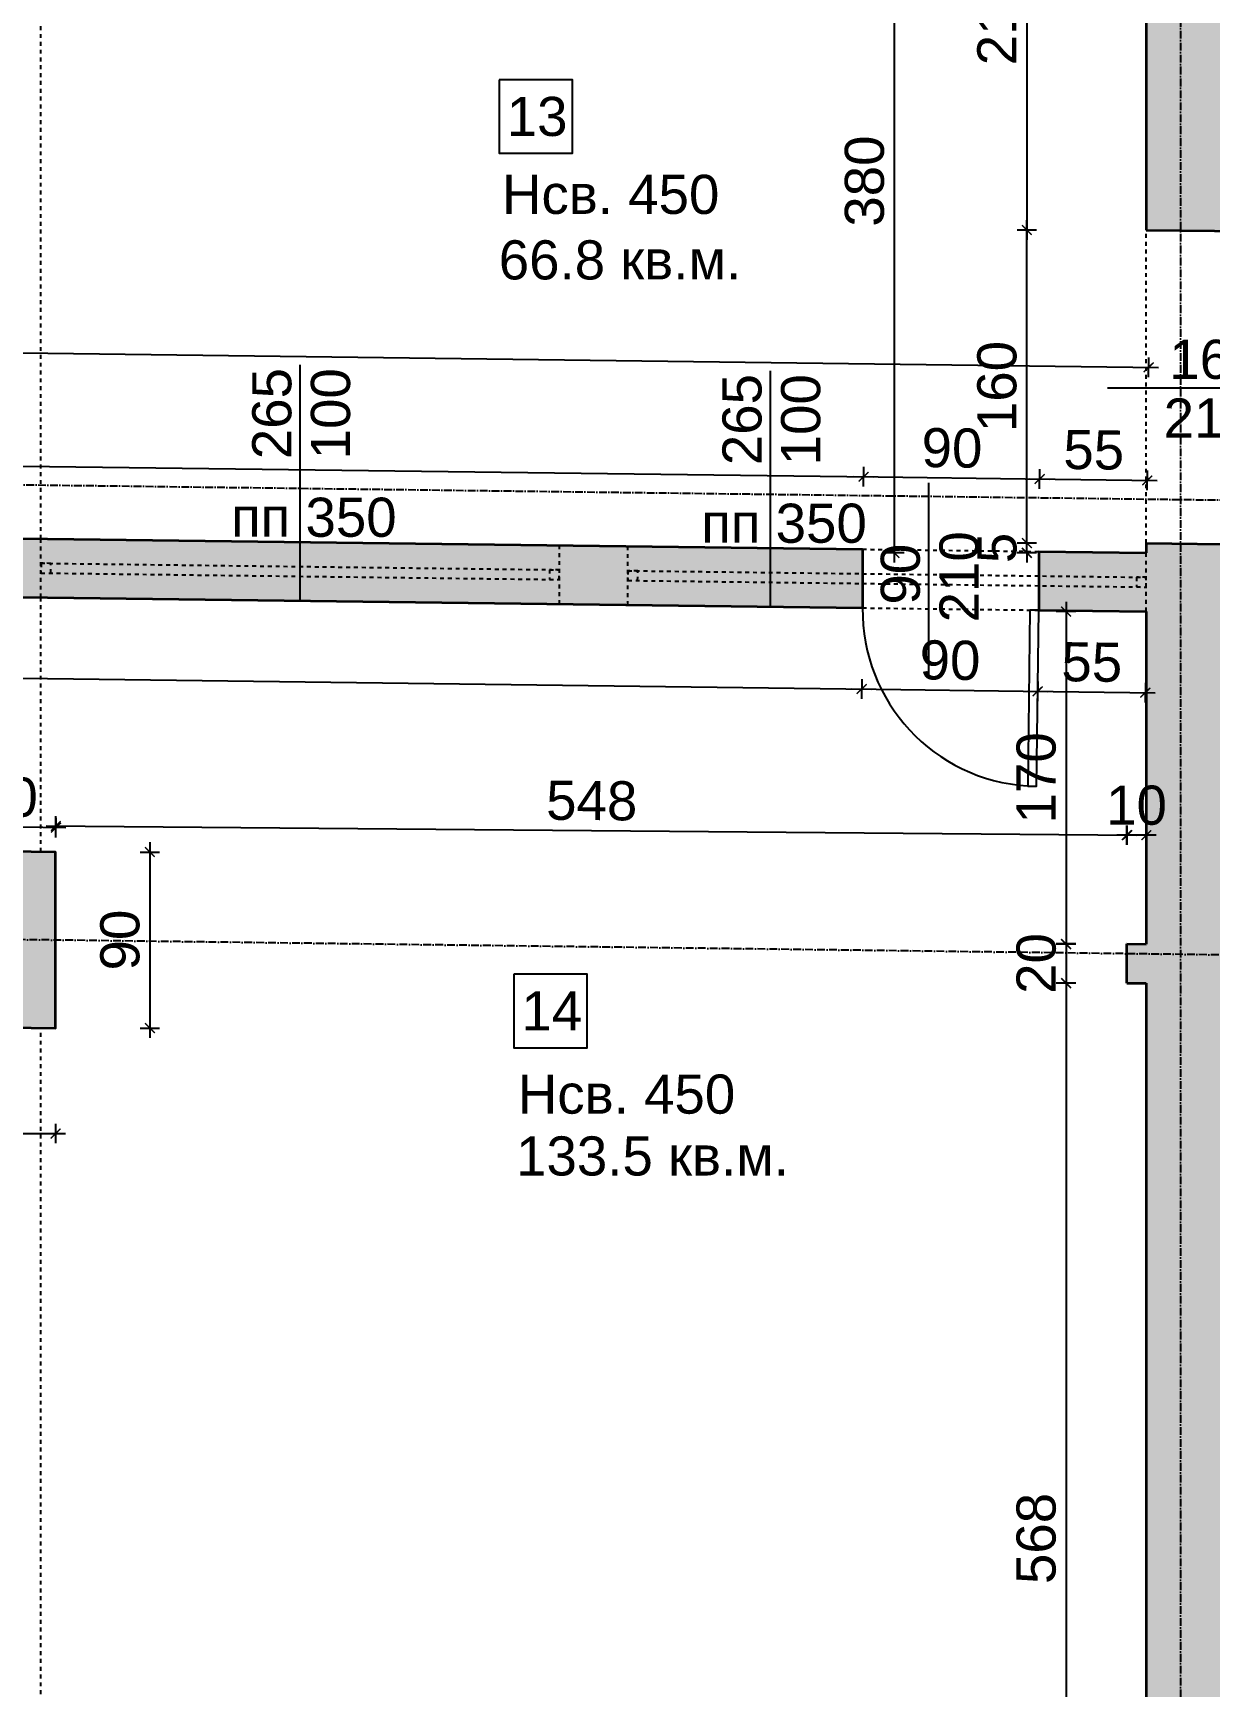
# Model space of a CAD drawing. Header units: inches. Extents: x -72385 to 39588, y -6525 to 66685.
# Drawn here: x -47771 to -47170, y 22470 to 23315 of the extents above; entities that cross this region are included whole.
import ezdxf

# ---------------------------------------------------------------- set-up
doc = ezdxf.new("R2010")
doc.units = ezdxf.units.IN
doc.header["$MEASUREMENT"] = 0
doc.linetypes.add('DashDot', pattern=[0.6, 0.4, -0.1, 0, -0.1])
doc.linetypes.add('Hidden', pattern=[0.4, 0.2, -0.2])
for name, color, linetype, lineweight in [('Врати', 251, 'Continuous', 25), ('Линия на разрез', 252, 'DashDot', 25), ('Надписи Hсв', 252, 'Continuous', 25), ('Надписи врати', 252, 'Continuous', 25), ('Надписи коти вътрешни', 252, 'Continuous', 25), ('Надписи номера на пом.', 252, 'Continuous', 25), ('Надписи площ', 252, 'Continuous', 25), ('Надписи прозорци', 252, 'Continuous', 25), ('Оси', 252, 'DashDot', 25), ('Пунктир', 253, 'Hidden', 25), ('Разрезни линии', 7, 'Continuous', 35), ('Щрих стени', 254, 'Continuous', 25)]:
    doc.layers.add(name, color=color, linetype=linetype, lineweight=lineweight)
doc.styles.add('Arial Regular', font='arial.ttf')
doc.styles.get("Standard").update_dxf_attribs({"font": 'arial.ttf'})
doc.dimstyles.new('Annotative', dxfattribs={"dimscale": 0, "dimtxt": 20, "dimasz": 5, "dimexe": 5, "dimexo": 5, "dimgap": 5, "dimtad": 1, "dimdec": 0, "dimzin": 0, "dimdsep": 46, "dimtxsty": 'Standard', "dimblk": 'ARCHTICK', "dimcen": 5, "dimdle": 5, "dimadec": 0, "dimazin": 0, "dimtfac": 1, "dimtdec": 0, "dimtofl": 0, "dimtmove": 0, "dimatfit": 3, "dimldrblk": 'ARCHTICK', "dimfxl": 5, "dimfxlon": 1, "dimtolj": 1, "dimtzin": 0, "dimarcsym": 1})

# ---------------------------------------------------------------- blocks, each defined once
blk = doc.blocks.new('_ArchTick')
at = {"color": 0, "linetype": 'ByBlock', "const_width": 0.15}
blk.add_lwpolyline([(-0.5, -0.5), (0.5, 0.5)], dxfattribs=at)
blk = doc.blocks.new('*D4110')
at = {"layer": 'Defpoints', "color": 0, "ltscale": 50, "transparency": 16777216}
for p in [(-48824.84, 23040.44), (-47347.34, 23021.63), (-47347.86, 22980.18)]:
    blk.add_point(p, dxfattribs=at)
at = {"layer": 'Надписи коти вътрешни', "color": 0, "lineweight": -2, "ltscale": 50, "transparency": 16777216}
for p, q in [((-48825.3, 23003.99), (-48825.43, 22993.99)), ((-48830.36, 22999.06), (-47342.87, 22980.12)), ((-47347.8, 22985.18), (-47347.93, 22975.18))]:
    blk.add_line(p, q, dxfattribs=at)
at = {"layer": 'Надписи коти вътрешни', "color": 0, "lineweight": -2, "ltscale": 50, "transparency": 16777216, "xscale": 5, "yscale": 5, "zscale": 5}
for p, rotation in [((-48825.36, 22998.99), 179.2706286525467), ((-47347.86, 22980.18), 359.2706286525467)]:
    blk.add_blockref('_ArchTick', p, dxfattribs=dict(at, rotation=rotation))
at = {"layer": 'Надписи коти вътрешни', "color": 0, "ltscale": 50, "transparency": 16777216, "insert": (-48086.42, 23004.8), "char_height": 20, "attachment_point": 5, "rotation": 359.27063}
blk.add_mtext('\\A1;1478', dxfattribs=at)
blk = doc.blocks.new('*D2656')
at = {"layer": 'Defpoints', "color": 0, "ltscale": 50, "transparency": 16777216}
for p in [(-47347.34, 23021.63), (-47257.34, 23020.49), (-47257.87, 22979.04)]:
    blk.add_point(p, dxfattribs=at)
at = {"layer": 'Надписи коти вътрешни', "color": 0, "lineweight": -2, "ltscale": 50, "transparency": 16777216}
for p, q in [((-47347.8, 22985.18), (-47347.93, 22975.18)), ((-47352.86, 22980.25), (-47252.87, 22978.98)), ((-47257.8, 22984.04), (-47257.93, 22974.04))]:
    blk.add_line(p, q, dxfattribs=at)
at = {"layer": 'Надписи коти вътрешни', "color": 0, "lineweight": -2, "ltscale": 50, "transparency": 16777216, "xscale": 5, "yscale": 5, "zscale": 5}
for p, rotation in [((-47347.86, 22980.18), 179.2706286525474), ((-47257.87, 22979.04), 359.2706286525474)]:
    blk.add_blockref('_ArchTick', p, dxfattribs=dict(at, rotation=rotation))
at = {"layer": 'Надписи коти вътрешни', "color": 0, "ltscale": 50, "transparency": 16777216, "insert": (-47302.67, 22994.82), "char_height": 20, "attachment_point": 5, "rotation": 359.27063}
blk.add_mtext('\\A1;90', dxfattribs=at)
blk = doc.blocks.new('*D4090')
at = {"layer": 'Defpoints', "color": 0, "ltscale": 50, "transparency": 16777216}
for p in [(-47257.34, 23020.49), (-47202.34, 23019.79), (-47202.86, 22978.34)]:
    blk.add_point(p, dxfattribs=at)
at = {"layer": 'Надписи коти вътрешни', "color": 0, "lineweight": -2, "ltscale": 50, "transparency": 16777216}
for p, q in [((-47262.86, 22979.1), (-47197.87, 22978.27)), ((-47257.8, 22984.04), (-47257.93, 22974.04)), ((-47202.8, 22983.34), (-47202.93, 22973.34))]:
    blk.add_line(p, q, dxfattribs=at)
at = {"layer": 'Надписи коти вътрешни', "color": 0, "lineweight": -2, "ltscale": 50, "transparency": 16777216, "xscale": 5, "yscale": 5, "zscale": 5}
for p, rotation in [((-47257.86, 22979.04), 179.2706286525466), ((-47202.86, 22978.34), 359.2706286525466)]:
    blk.add_blockref('_ArchTick', p, dxfattribs=dict(at, rotation=rotation))
at = {"layer": 'Надписи коти вътрешни', "color": 0, "ltscale": 50, "transparency": 16777216, "insert": (-47230.17, 22993.86), "char_height": 20, "attachment_point": 5, "rotation": 359.27063}
blk.add_mtext('\\A1;55', dxfattribs=at)
blk = doc.blocks.new('*D2657')
at = {"layer": 'Defpoints', "color": 0, "ltscale": 50, "transparency": 16777216}
for p in [(-47202.34, 23019.79), (-47243.35, 22849.77), (-47202.34, 22849.77)]:
    blk.add_point(p, dxfattribs=at)
at = {"layer": 'Надписи коти вътрешни', "color": 0, "lineweight": -2, "ltscale": 50, "transparency": 16777216}
for p, q in [((-47238.35, 23019.79), (-47248.35, 23019.79)), ((-47243.35, 23024.79), (-47243.35, 22844.77)), ((-47238.35, 22849.77), (-47248.35, 22849.77))]:
    blk.add_line(p, q, dxfattribs=at)
at = {"layer": 'Надписи коти вътрешни', "color": 0, "lineweight": -2, "ltscale": 50, "transparency": 16777216, "xscale": 5, "yscale": 5, "zscale": 5}
for p, rotation in [((-47243.35, 23019.79), 90), ((-47243.35, 22849.77), 270)]:
    blk.add_blockref('_ArchTick', p, dxfattribs=dict(at, rotation=rotation))
at = {"layer": 'Надписи коти вътрешни', "color": 0, "ltscale": 50, "transparency": 16777216, "insert": (-47258.56, 22934.78), "char_height": 20, "attachment_point": 5, "rotation": 90}
blk.add_mtext('\\A1;170', dxfattribs=at)
blk = doc.blocks.new('*D2658')
at = {"layer": 'Defpoints', "color": 0, "ltscale": 50, "transparency": 16777216}
for p in [(-47212.44, 22849.9), (-47243.35, 22829.9), (-47212.34, 22829.9)]:
    blk.add_point(p, dxfattribs=at)
at = {"layer": 'Надписи коти вътрешни', "color": 0, "lineweight": -2, "ltscale": 50, "transparency": 16777216}
for p, q in [((-47238.35, 22849.9), (-47248.35, 22849.9)), ((-47243.35, 22854.9), (-47243.35, 22824.9)), ((-47238.35, 22829.9), (-47248.35, 22829.9))]:
    blk.add_line(p, q, dxfattribs=at)
at = {"layer": 'Надписи коти вътрешни', "color": 0, "lineweight": -2, "ltscale": 50, "transparency": 16777216, "xscale": 5, "yscale": 5, "zscale": 5}
for p, rotation in [((-47243.35, 22849.9), 90), ((-47243.35, 22829.9), 270)]:
    blk.add_blockref('_ArchTick', p, dxfattribs=dict(at, rotation=rotation))
at = {"layer": 'Надписи коти вътрешни', "color": 0, "ltscale": 50, "transparency": 16777216, "insert": (-47258.56, 22839.9), "char_height": 20, "attachment_point": 5, "rotation": 90}
blk.add_mtext('\\A1;20', dxfattribs=at)
blk = doc.blocks.new('*D2659')
at = {"layer": 'Defpoints', "color": 0, "ltscale": 50, "transparency": 16777216}
for p in [(-47202.34, 22829.77), (-47243.35, 22262.23), (-47202.34, 22262.23)]:
    blk.add_point(p, dxfattribs=at)
at = {"layer": 'Надписи коти вътрешни', "color": 0, "lineweight": -2, "ltscale": 50, "transparency": 16777216}
for p, q in [((-47243.35, 22834.77), (-47243.35, 22257.23)), ((-47238.35, 22829.77), (-47248.35, 22829.77)), ((-47238.35, 22262.23), (-47248.35, 22262.23))]:
    blk.add_line(p, q, dxfattribs=at)
at = {"layer": 'Надписи коти вътрешни', "color": 0, "lineweight": -2, "ltscale": 50, "transparency": 16777216, "xscale": 5, "yscale": 5, "zscale": 5}
for p, rotation in [((-47243.35, 22829.77), 90), ((-47243.35, 22262.23), 270)]:
    blk.add_blockref('_ArchTick', p, dxfattribs=dict(at, rotation=rotation))
at = {"layer": 'Надписи коти вътрешни', "color": 0, "ltscale": 50, "transparency": 16777216, "insert": (-47258.56, 22546), "char_height": 20, "attachment_point": 5, "rotation": 90}
blk.add_mtext('\\A1;568', dxfattribs=at)
blk = doc.blocks.new('*D2662')
at = {"layer": 'Defpoints', "color": 0, "ltscale": 50, "transparency": 16777216}
for p in [(-47809.68, 22909.99), (-47809.84, 22897.51), (-47759.84, 22896.87)]:
    blk.add_point(p, dxfattribs=at)
at = {"layer": 'Надписи коти вътрешни', "color": 0, "lineweight": -2, "ltscale": 50, "transparency": 16777216}
for p, q in [((-47754.68, 22909.29), (-47814.68, 22910.05)), ((-47809.74, 22904.99), (-47809.61, 22914.99)), ((-47759.74, 22904.35), (-47759.61, 22914.35))]:
    blk.add_line(p, q, dxfattribs=at)
at = {"layer": 'Надписи коти вътрешни', "color": 0, "lineweight": -2, "ltscale": 50, "transparency": 16777216, "xscale": 5, "yscale": 5, "zscale": 5}
for p, rotation in [((-47809.68, 22909.99), 179.2706286525463), ((-47759.68, 22909.35), 359.2706286525462)]:
    blk.add_blockref('_ArchTick', p, dxfattribs=dict(at, rotation=rotation))
at = {"layer": 'Надписи коти вътрешни', "color": 0, "ltscale": 50, "transparency": 16777216, "insert": (-47784.48, 22924.88), "char_height": 20, "attachment_point": 5, "rotation": 359.27063}
blk.add_mtext('\\A1;50', dxfattribs=at)
blk = doc.blocks.new('*D2664')
at = {"layer": 'Defpoints', "color": 0, "ltscale": 50, "transparency": 16777216}
for p in [(-47759.84, 22896.87), (-47759.84, 22806.87), (-47711.68, 22806.87)]:
    blk.add_point(p, dxfattribs=at)
at = {"layer": 'Надписи коти вътрешни', "color": 0, "lineweight": -2, "ltscale": 50, "transparency": 16777216}
for p, q in [((-47711.68, 22901.87), (-47711.68, 22801.87)), ((-47716.68, 22896.87), (-47706.68, 22896.87)), ((-47716.68, 22806.87), (-47706.68, 22806.87))]:
    blk.add_line(p, q, dxfattribs=at)
at = {"layer": 'Надписи коти вътрешни', "color": 0, "lineweight": -2, "ltscale": 50, "transparency": 16777216, "xscale": 5, "yscale": 5, "zscale": 5}
for p, rotation in [((-47711.68, 22896.87), 90), ((-47711.68, 22806.87), 270)]:
    blk.add_blockref('_ArchTick', p, dxfattribs=dict(at, rotation=rotation))
at = {"layer": 'Надписи коти вътрешни', "color": 0, "ltscale": 50, "transparency": 16777216, "insert": (-47726.89, 22851.87), "char_height": 20, "attachment_point": 5, "rotation": 90}
blk.add_mtext('\\A1;90', dxfattribs=at)
blk = doc.blocks.new('*D4573')
at = {"layer": 'Defpoints', "color": 0, "ltscale": 50, "transparency": 16777216}
for p in [(-47834.84, 22807.82), (-47759.84, 22806.87), (-47759.84, 22752.98)]:
    blk.add_point(p, dxfattribs=at)
at = {"layer": 'Надписи коти вътрешни', "color": 0, "lineweight": -2, "ltscale": 50, "transparency": 16777216}
for p, q in [((-47834.84, 22757.98), (-47834.84, 22747.98)), ((-47759.84, 22757.98), (-47759.84, 22747.98)), ((-47839.84, 22752.98), (-47754.84, 22752.98))]:
    blk.add_line(p, q, dxfattribs=at)
at = {"layer": 'Надписи коти вътрешни', "color": 0, "lineweight": -2, "ltscale": 50, "transparency": 16777216, "xscale": 5, "yscale": 5, "zscale": 5, "rotation": 180}
blk.add_blockref('_ArchTick', (-47834.84, 22752.98), dxfattribs=at)
at = {"layer": 'Надписи коти вътрешни', "color": 0, "lineweight": -2, "ltscale": 50, "transparency": 16777216, "xscale": 5, "yscale": 5, "zscale": 5}
blk.add_blockref('_ArchTick', (-47759.84, 22752.98), dxfattribs=at)
at = {"layer": 'Надписи коти вътрешни', "color": 0, "ltscale": 50, "transparency": 16777216, "insert": (-47797.34, 22768.15), "char_height": 20, "attachment_point": 5}
blk.add_mtext('\\A1;75', dxfattribs=at)
blk = doc.blocks.new('*D2667')
at = {"layer": 'Defpoints', "color": 0, "ltscale": 50, "transparency": 16777216}
for p in [(-47212.12, 22905.48), (-47759.84, 22896.87), (-47212.23, 22892.19)]:
    blk.add_point(p, dxfattribs=at)
at = {"layer": 'Надписи коти вътрешни', "color": 0, "lineweight": -2, "ltscale": 50, "transparency": 16777216}
for p, q in [((-47764.72, 22910.21), (-47207.12, 22905.44)), ((-47759.77, 22905.17), (-47759.68, 22915.17)), ((-47212.16, 22900.48), (-47212.08, 22910.48))]:
    blk.add_line(p, q, dxfattribs=at)
at = {"layer": 'Надписи коти вътрешни', "color": 0, "lineweight": -2, "ltscale": 50, "transparency": 16777216, "xscale": 5, "yscale": 5, "zscale": 5}
for p, rotation in [((-47759.72, 22910.17), 179.5094004687382), ((-47212.12, 22905.48), 359.5094004687382)]:
    blk.add_blockref('_ArchTick', p, dxfattribs=dict(at, rotation=rotation))
at = {"layer": 'Надписи коти вътрешни', "color": 0, "ltscale": 50, "transparency": 16777216, "insert": (-47485.79, 22923.04), "char_height": 20, "attachment_point": 5, "rotation": 359.5094}
blk.add_mtext('\\A1;548', dxfattribs=at)
blk = doc.blocks.new('*D4574')
at = {"layer": 'Defpoints', "color": 0, "ltscale": 50, "transparency": 16777216}
for p in [(-47212.34, 22905.47), (-47212.34, 22849.9), (-47202.34, 22849.77)]:
    blk.add_point(p, dxfattribs=at)
at = {"layer": 'Надписи коти вътрешни', "color": 0, "lineweight": -2, "ltscale": 50, "transparency": 16777216}
for p, q in [((-47212.34, 22900.47), (-47212.34, 22910.47)), ((-47202.34, 22900.47), (-47202.34, 22910.47)), ((-47197.34, 22905.47), (-47217.34, 22905.47))]:
    blk.add_line(p, q, dxfattribs=at)
at = {"layer": 'Надписи коти вътрешни', "color": 0, "lineweight": -2, "ltscale": 50, "transparency": 16777216, "xscale": 5, "yscale": 5, "zscale": 5, "rotation": 180}
blk.add_blockref('_ArchTick', (-47212.34, 22905.47), dxfattribs=at)
at = {"layer": 'Надписи коти вътрешни', "color": 0, "lineweight": -2, "ltscale": 50, "transparency": 16777216, "xscale": 5, "yscale": 5, "zscale": 5}
blk.add_blockref('_ArchTick', (-47202.34, 22905.47), dxfattribs=at)
at = {"layer": 'Надписи коти вътрешни', "color": 0, "ltscale": 50, "transparency": 16777216, "insert": (-47207.34, 22920.68), "char_height": 20, "attachment_point": 5}
blk.add_mtext('\\A1;10', dxfattribs=at)
blk = doc.blocks.new('*D2779')
at = {"layer": 'Defpoints', "color": 0, "ltscale": 50, "transparency": 16777216}
for p in [(-47346.87, 23088.67), (-48824.84, 23070.45), (-47347.34, 23051.64)]:
    blk.add_point(p, dxfattribs=at)
at = {"layer": 'Надписи коти вътрешни', "color": 0, "lineweight": -2, "ltscale": 50, "transparency": 16777216}
for p, q in [((-48824.43, 23102.48), (-48824.3, 23112.48)), ((-48829.37, 23107.54), (-47341.87, 23088.61)), ((-47346.93, 23083.67), (-47346.8, 23093.67))]:
    blk.add_line(p, q, dxfattribs=at)
at = {"layer": 'Надписи коти вътрешни', "color": 0, "lineweight": -2, "ltscale": 50, "transparency": 16777216, "xscale": 5, "yscale": 5, "zscale": 5}
for p, rotation in [((-48824.37, 23107.48), 179.2706286525474), ((-47346.87, 23088.67), 359.2706286525474)]:
    blk.add_blockref('_ArchTick', p, dxfattribs=dict(at, rotation=rotation))
at = {"layer": 'Надписи коти вътрешни', "color": 0, "ltscale": 50, "transparency": 16777216, "insert": (-48085.42, 23113.29), "char_height": 20, "attachment_point": 5, "rotation": 359.27063}
blk.add_mtext('\\A1;1478', dxfattribs=at)
blk = doc.blocks.new('*D2780')
at = {"layer": 'Defpoints', "color": 0, "ltscale": 50, "transparency": 16777216}
for p in [(-47256.87, 23087.52), (-47347.34, 23051.64), (-47257.34, 23050.49)]:
    blk.add_point(p, dxfattribs=at)
at = {"layer": 'Надписи коти вътрешни', "color": 0, "lineweight": -2, "ltscale": 50, "transparency": 16777216}
for p, q in [((-47351.87, 23088.73), (-47251.87, 23087.46)), ((-47346.93, 23083.67), (-47346.8, 23093.67)), ((-47256.93, 23082.52), (-47256.8, 23092.52))]:
    blk.add_line(p, q, dxfattribs=at)
at = {"layer": 'Надписи коти вътрешни', "color": 0, "lineweight": -2, "ltscale": 50, "transparency": 16777216, "xscale": 5, "yscale": 5, "zscale": 5}
for p, rotation in [((-47346.87, 23088.67), 179.2706286525463), ((-47256.87, 23087.52), 359.2706286525462)]:
    blk.add_blockref('_ArchTick', p, dxfattribs=dict(at, rotation=rotation))
at = {"layer": 'Надписи коти вътрешни', "color": 0, "ltscale": 50, "transparency": 16777216, "insert": (-47301.67, 23103.31), "char_height": 20, "attachment_point": 5, "rotation": 359.27063}
blk.add_mtext('\\A1;90', dxfattribs=at)
blk = doc.blocks.new('*D4091')
at = {"layer": 'Defpoints', "color": 0, "ltscale": 50, "transparency": 16777216}
for p in [(-47201.87, 23086.82), (-47257.34, 23050.49), (-47202.34, 23049.79)]:
    blk.add_point(p, dxfattribs=at)
at = {"layer": 'Надписи коти вътрешни', "color": 0, "lineweight": -2, "ltscale": 50, "transparency": 16777216}
for p, q in [((-47261.87, 23087.59), (-47196.87, 23086.76)), ((-47256.93, 23082.52), (-47256.8, 23092.52)), ((-47201.93, 23081.82), (-47201.8, 23091.82))]:
    blk.add_line(p, q, dxfattribs=at)
at = {"layer": 'Надписи коти вътрешни', "color": 0, "lineweight": -2, "ltscale": 50, "transparency": 16777216, "xscale": 5, "yscale": 5, "zscale": 5}
for p, rotation in [((-47256.87, 23087.52), 179.2706286525466), ((-47201.87, 23086.82), 359.2706286525466)]:
    blk.add_blockref('_ArchTick', p, dxfattribs=dict(at, rotation=rotation))
at = {"layer": 'Надписи коти вътрешни', "color": 0, "ltscale": 50, "transparency": 16777216, "insert": (-47229.17, 23102.34), "char_height": 20, "attachment_point": 5, "rotation": 359.27063}
blk.add_mtext('\\A1;55', dxfattribs=at)
blk = doc.blocks.new('*D4125')
at = {"layer": 'Defpoints', "color": 0, "ltscale": 50, "transparency": 16777216}
for p in [(-47263.4, 23054.79), (-47202.34, 23054.79), (-47202.34, 23049.79)]:
    blk.add_point(p, dxfattribs=at)
at = {"layer": 'Надписи коти вътрешни', "color": 0, "lineweight": -2, "ltscale": 50, "transparency": 16777216}
for p, q in [((-47258.4, 23054.79), (-47268.4, 23054.79)), ((-47263.4, 23054.79), (-47263.4, 23059.79)), ((-47258.4, 23049.79), (-47268.4, 23049.79)), ((-47263.4, 23049.79), (-47263.4, 23044.79))]:
    blk.add_line(p, q, dxfattribs=at)
at = {"layer": 'Надписи коти вътрешни', "color": 0, "lineweight": -2, "ltscale": 50, "transparency": 16777216, "xscale": 5, "yscale": 5, "zscale": 5}
for p, rotation in [((-47263.4, 23054.79), 270), ((-47263.4, 23049.79), 90)]:
    blk.add_blockref('_ArchTick', p, dxfattribs=dict(at, rotation=rotation))
at = {"layer": 'Надписи коти вътрешни', "color": 0, "ltscale": 50, "transparency": 16777216, "insert": (-47278.57, 23052.29), "char_height": 20, "attachment_point": 5, "rotation": 90}
blk.add_mtext('\\A1;5', dxfattribs=at)
blk = doc.blocks.new('*D2781')
at = {"layer": 'Defpoints', "color": 0, "ltscale": 50, "transparency": 16777216}
for p in [(-47263.4, 23214.8), (-47202.34, 23214.8), (-47202.34, 23054.79)]:
    blk.add_point(p, dxfattribs=at)
at = {"layer": 'Надписи коти вътрешни', "color": 0, "lineweight": -2, "ltscale": 50, "transparency": 16777216}
for p, q in [((-47258.4, 23214.8), (-47268.4, 23214.8)), ((-47263.4, 23049.79), (-47263.4, 23219.8)), ((-47258.4, 23054.79), (-47268.4, 23054.79))]:
    blk.add_line(p, q, dxfattribs=at)
at = {"layer": 'Надписи коти вътрешни', "color": 0, "lineweight": -2, "ltscale": 50, "transparency": 16777216, "xscale": 5, "yscale": 5, "zscale": 5}
for p, rotation in [((-47263.4, 23214.8), 90), ((-47263.4, 23054.79), 270)]:
    blk.add_blockref('_ArchTick', p, dxfattribs=dict(at, rotation=rotation))
at = {"layer": 'Надписи коти вътрешни', "color": 0, "ltscale": 50, "transparency": 16777216, "insert": (-47278.61, 23134.8), "char_height": 20, "attachment_point": 5, "rotation": 90}
blk.add_mtext('\\A1;160', dxfattribs=at)
blk = doc.blocks.new('*D2782')
at = {"layer": 'Defpoints', "color": 0, "ltscale": 50, "transparency": 16777216}
for p in [(-47202.34, 23429.82), (-47263.4, 23214.8), (-47202.34, 23214.8)]:
    blk.add_point(p, dxfattribs=at)
at = {"layer": 'Надписи коти вътрешни', "color": 0, "lineweight": -2, "ltscale": 50, "transparency": 16777216}
for p, q in [((-47263.4, 23434.82), (-47263.4, 23209.8)), ((-47258.4, 23429.82), (-47268.4, 23429.82)), ((-47258.4, 23214.8), (-47268.4, 23214.8))]:
    blk.add_line(p, q, dxfattribs=at)
at = {"layer": 'Надписи коти вътрешни', "color": 0, "lineweight": -2, "ltscale": 50, "transparency": 16777216, "xscale": 5, "yscale": 5, "zscale": 5}
for p, rotation in [((-47263.4, 23429.82), 90), ((-47263.4, 23214.8), 270)]:
    blk.add_blockref('_ArchTick', p, dxfattribs=dict(at, rotation=rotation))
at = {"layer": 'Надписи коти вътрешни', "color": 0, "ltscale": 50, "transparency": 16777216, "insert": (-47278.61, 23322.31), "char_height": 20, "attachment_point": 5, "rotation": 90}
blk.add_mtext('\\A1;215', dxfattribs=at)
blk = doc.blocks.new('*D4092')
at = {"layer": 'Defpoints', "color": 0, "ltscale": 50, "transparency": 16777216}
for p in [(-47331.1, 23429.82), (-47202.34, 23429.82), (-47202.34, 23049.79)]:
    blk.add_point(p, dxfattribs=at)
at = {"layer": 'Надписи коти вътрешни', "color": 0, "lineweight": -2, "ltscale": 50, "transparency": 16777216}
for p, q in [((-47331.1, 23044.79), (-47331.1, 23434.82)), ((-47326.1, 23429.82), (-47336.1, 23429.82)), ((-47326.1, 23049.79), (-47336.1, 23049.79))]:
    blk.add_line(p, q, dxfattribs=at)
at = {"layer": 'Надписи коти вътрешни', "color": 0, "lineweight": -2, "ltscale": 50, "transparency": 16777216, "xscale": 5, "yscale": 5, "zscale": 5}
for p, rotation in [((-47331.1, 23429.82), 90), ((-47331.1, 23049.79), 270)]:
    blk.add_blockref('_ArchTick', p, dxfattribs=dict(at, rotation=rotation))
at = {"layer": 'Надписи коти вътрешни', "color": 0, "ltscale": 50, "transparency": 16777216, "insert": (-47346.32, 23239.81), "char_height": 20, "attachment_point": 5, "rotation": 90}
blk.add_mtext('\\A1;380', dxfattribs=at)
blk = doc.blocks.new('*D4093')
at = {"layer": 'Defpoints', "color": 0, "ltscale": 50, "transparency": 16777216}
for p in [(-47201.13, 23144.65), (-48969.84, 23072.29), (-47202.34, 23049.79)]:
    blk.add_point(p, dxfattribs=at)
at = {"layer": 'Надписи коти вътрешни', "color": 0, "lineweight": -2, "ltscale": 50, "transparency": 16777216}
for p, q in [((-48968.69, 23162.15), (-48968.57, 23172.15)), ((-48973.63, 23167.22), (-47196.13, 23144.59)), ((-47201.19, 23139.65), (-47201.07, 23149.65))]:
    blk.add_line(p, q, dxfattribs=at)
at = {"layer": 'Надписи коти вътрешни', "color": 0, "lineweight": -2, "ltscale": 50, "transparency": 16777216, "xscale": 5, "yscale": 5, "zscale": 5}
for p, rotation in [((-48968.63, 23167.15), 179.2706286525473), ((-47201.13, 23144.65), 359.2706286525473)]:
    blk.add_blockref('_ArchTick', p, dxfattribs=dict(at, rotation=rotation))
at = {"layer": 'Надписи коти вътрешни', "color": 0, "ltscale": 50, "transparency": 16777216, "insert": (-48084.69, 23171.11), "char_height": 20, "attachment_point": 5, "rotation": 359.27063}
blk.add_mtext('\\A1;1768', dxfattribs=at)

msp = doc.modelspace()

# ---------------------------------------------------------------- hatches: boundary and pattern name
at = {"layer": 'Щрих стени', "ltscale": 10}
h = msp.add_hatch(color=256, dxfattribs=at)
h.dxf.hatch_style = 1
h.paths.add_polyline_path([(-48702.34, 22246.32), (-48667.34, 22245.87), (-48667.34, 22280.88), (-48702.34, 22281.32)])
h.paths.add_polyline_path([(-48367.34, 22322.06), (-48402.34, 22322.51), (-48402.34, 22242.5), (-48367.34, 22242.05)])
h.paths.add_polyline_path([(-48102.34, 22273.68), (-48102.34, 22238.68), (-48067.34, 22238.24), (-48067.34, 22273.24)])
h.paths.add_polyline_path([(-47802.34, 22234.86), (-47767.34, 22234.42), (-47767.34, 22314.42), (-47802.34, 22314.87)])
h.paths.add_polyline_path([(-47809.84, 22842.51), (-47834.84, 22842.82), (-47834.84, 22807.82), (-47809.84, 22807.5), (-47759.84, 22806.87), (-47759.84, 22896.87), (-47809.84, 22897.51)])
h.paths.add_polyline_path([(-48409.84, 22815.14), (-48359.84, 22814.51), (-48359.84, 22904.51), (-48409.84, 22905.15)])
h.paths.add_polyline_path([(-47347.34, 23021.63), (-47347.34, 23051.64), (-48824.84, 23070.45), (-48824.84, 23040.44)])
h.paths.add_polyline_path([(-47139.84, 23053.99), (-47202.34, 23054.79), (-47202.34, 23049.79), (-47257.34, 23050.49), (-47257.34, 23020.49), (-47202.34, 23019.79), (-47202.34, 22849.77), (-47212.34, 22849.9), (-47212.34, 22829.9), (-47202.34, 22829.77), (-47202.34, 22262.23), (-47502.34, 22266.05), (-47502.34, 22231.04), (-47137.34, 22226.4), (-47137.34, 22306.4), (-47139.84, 22306.43), (-47139.84, 22828.98), (-46989.84, 22827.07), (-46989.84, 22857.07), (-47119.84, 22858.72), (-47119.84, 22868.73), (-47139.84, 22868.98)])
h.paths.add_polyline_path([(-47202.34, 23499.83), (-47202.34, 23459.82), (-47407.34, 23462.43), (-47407.34, 23432.43), (-47202.34, 23429.82), (-47202.34, 23214.8), (-47139.84, 23214.01), (-47139.84, 23429.03), (-46749.84, 23424.06), (-46749.84, 23454.06), (-47139.84, 23459.03), (-47139.84, 23499.03)])
h.paths.add_polyline_path([(-47139.84, 23981.57), (-47137.34, 23981.54), (-47137.34, 24061.54), (-47202.34, 24062.37), (-47202.34, 23589.83), (-47139.84, 23589.04)])
h.paths.add_polyline_path([(-47809.84, 23467.56), (-47974.84, 23469.66), (-47974.84, 23439.66), (-47834.84, 23437.87), (-47834.84, 23407.82), (-47809.84, 23407.5), (-47809.84, 23407.5), (-47759.84, 23406.87), (-47759.84, 23436.92), (-47567.34, 23434.47), (-47567.34, 23464.47), (-47759.84, 23466.92), (-47759.84, 23496.87), (-47769.84, 23497), (-47769.84, 23989.59), (-47767.34, 23989.56), (-47767.34, 24069.57), (-47802.34, 24070.01), (-47802.34, 23990), (-47799.84, 23989.97), (-47799.84, 23497.38), (-47809.84, 23497.51)])
h.paths.add_polyline_path([(-46837.34, 24057.73), (-46872.34, 24058.17), (-46872.34, 23973.16), (-46842.34, 23972.78), (-46842.34, 23992.78), (-46837.34, 23992.72)])
h.paths.add_polyline_path([(-46539.84, 23816.42), (-46379.84, 23814.38), (-46379.84, 23419.35), (-46339.84, 23418.84), (-46339.84, 23448.84), (-46349.84, 23448.97), (-46349.84, 23814), (-46159.84, 23811.58), (-46159.84, 23446.55), (-46179.84, 23446.81), (-46179.84, 23416.8), (-46089.84, 23415.66), (-46089.84, 23445.66), (-46129.84, 23446.17), (-46129.84, 23841.2), (-46539.84, 23846.42), (-46539.84, 24006.43), (-46537.34, 24006.4), (-46537.34, 24073.91), (-46572.34, 24074.35), (-46572.34, 24006.85), (-46569.84, 24006.82), (-46569.84, 23471.77), (-46589.84, 23472.03), (-46589.84, 23452.03), (-46649.84, 23452.79), (-46649.84, 23422.79), (-46539.84, 23421.39)])
h.paths.add_polyline_path([(-45939.84, 23998.8), (-45937.34, 23998.76), (-45937.34, 24066.27), (-45972.34, 24066.72), (-45972.34, 23999.21), (-45969.84, 23999.18), (-45969.84, 23444.13), (-45989.84, 23444.39), (-45989.84, 23414.39), (-45909.84, 23413.37), (-45909.84, 23443.37), (-45919.84, 23443.5), (-45919.84, 23463.5), (-45939.84, 23463.75), (-45939.84, 23563.76), (-45909.84, 23563.38), (-45909.84, 23578.38), (-45939.84, 23578.76), (-45939.84, 23668.77), (-45804.84, 23667.05), (-45804.84, 23577.04), (-45809.84, 23577.11), (-45809.84, 23562.11), (-45804.84, 23562.04), (-45804.84, 23442.03), (-45809.84, 23442.1), (-45809.84, 23412.09), (-45779.84, 23411.71), (-45779.84, 23441.71), (-45789.84, 23441.84), (-45789.84, 23666.86), (-45779.84, 23666.73), (-45779.84, 23681.73), (-45939.84, 23683.77)])
h.paths.add_polyline_path([(-45679.84, 23440.44), (-45679.84, 23410.44), (-45549.84, 23408.78), (-45549.84, 23438.79), (-45639.84, 23439.93), (-45639.84, 24007.48), (-45637.34, 24007.45), (-45637.34, 24042.45), (-45672.34, 24042.89), (-45672.34, 24007.89), (-45669.84, 24007.86), (-45669.84, 23680.33), (-45679.84, 23680.46), (-45679.84, 23665.46), (-45669.84, 23665.33), (-45669.84, 23440.31)])
h.paths.add_polyline_path([(-46159.84, 24001.6), (-46129.84, 24001.21), (-46129.84, 24068.72), (-46159.84, 24069.1)], flags=17)
h.paths.add_polyline_path([(-46349.84, 24071.52), (-46379.84, 24071.9), (-46379.84, 24004.4), (-46349.84, 24004.02)], flags=17)

# ---------------------------------------------------------------- linework, layer by layer
at = {"layer": 'Врати', "ltscale": 50}
msp.add_lwpolyline([(-47257.34, 23020.49), (-47261.84, 23020.55), (-47262.98, 22930.55), (-47258.48, 22930.49)], close=True, dxfattribs=at)
msp.add_arc((-47257.34, 23020.49), 90.01, 179.27063, 266.40464, dxfattribs=at)
at = {"layer": 'Линия на разрез', "ltscale": 10}
msp.add_lwpolyline([(-52598.95, 23194.44), (-52599.57, 23146), (-41314.83, 23002.34), (-41314.83, 22502.3), (-40059.7, 22486.32), (-40059.06, 22536.61)], dxfattribs=at)
at = {"layer": 'Надписи врати', "ltscale": 50}
for p, q in [((-47222.15, 23134.2), (-47122.15, 23134.2)), ((-47313.58, 22985.55), (-47313.58, 23085.55))]:
    msp.add_line(p, q, dxfattribs=at)
at = {"layer": 'Надписи номера на пом.', "ltscale": 50}
for points in [[(-47533.13, 23291.55), (-47533.13, 23254.05), (-47495.63, 23254.05), (-47495.63, 23291.55)], [(-47525.63, 22834.36), (-47525.63, 22796.86), (-47488.13, 22796.86), (-47488.13, 22834.36)]]:
    msp.add_lwpolyline(points, close=True, dxfattribs=at)
at = {"layer": 'Надписи прозорци', "ltscale": 50}
for p, q in [((-47634.84, 23025.29), (-47634.84, 23145.94)), ((-47394.5, 23022.23), (-47394.5, 23142.88))]:
    msp.add_line(p, q, dxfattribs=at)
at = {"layer": 'Оси', "ltscale": 10}
for points in [[(-47204.84, 24544.94), (-47204.84, 24524.68), (-47184.84, 24524.42), (-47184.84, 21764.72), (-47204.84, 21764.97), (-47204.84, 21744.72)], [(-39839.84, 22751.04), (-51384.84, 22898.02), (-51384.84, 23028.03), (-52799.84, 23046.04)]]:
    msp.add_lwpolyline(points, dxfattribs=at)
at = {"layer": 'Пунктир', "ltscale": 10}
for p, q in [((-47767.34, 23056.98), (-47767.34, 23406.96)), ((-47202.34, 23054.79), (-47202.34, 23214.8)), ((-47767.34, 23056.98), (-47502.34, 23053.61)), ((-47767.34, 23026.98), (-47767.34, 23056.98)), ((-47502.34, 23023.61), (-47502.34, 23053.61)), ((-47467.34, 23053.16), (-47202.34, 23049.79)), ((-47467.34, 23023.16), (-47467.34, 23053.16)), ((-47767.34, 23044.48), (-47502.34, 23041.11)), ((-47347.34, 23051.64), (-47257.34, 23050.49)), ((-47202.34, 23019.79), (-47202.34, 23049.79)), ((-47767.34, 23039.48), (-47502.34, 23036.11)), ((-47467.34, 23040.66), (-47202.34, 23037.29)), ((-47467.34, 23035.66), (-47202.34, 23032.29)), ((-47767.34, 22896.97), (-47767.34, 23026.98)), ((-47767.34, 23026.98), (-47502.34, 23023.61)), ((-47467.34, 23023.16), (-47202.34, 23019.79)), ((-47347.34, 23021.63), (-47257.34, 23020.49)), ((-47767.34, 22314.42), (-47767.34, 22806.96))]:
    msp.add_line(p, q, dxfattribs=at)
for points in [[(-47767.34, 23039.48), (-47762.34, 23039.42), (-47762.27, 23044.42), (-47767.27, 23044.48), (-47767.34, 23039.48)], [(-47507.4, 23036.18), (-47502.4, 23036.11), (-47502.34, 23041.11), (-47507.34, 23041.18), (-47507.4, 23036.18)], [(-47467.34, 23035.66), (-47462.34, 23035.6), (-47462.27, 23040.6), (-47467.27, 23040.66), (-47467.34, 23035.66)], [(-47207.4, 23032.36), (-47202.4, 23032.29), (-47202.34, 23037.29), (-47207.34, 23037.36), (-47207.4, 23032.36)]]:
    msp.add_lwpolyline(points, dxfattribs=at)
at = {"layer": 'Разрезни линии', "ltscale": 50}
for p, q in [((-47202.34, 23429.82), (-47202.34, 23214.8)), ((-47202.34, 23214.8), (-47139.84, 23214.01)), ((-48824.84, 23070.45), (-47347.34, 23051.64)), ((-47202.34, 23054.79), (-47139.84, 23053.99)), ((-47202.34, 23054.79), (-47202.34, 23049.79)), ((-47347.34, 23051.64), (-47347.34, 23021.63)), ((-47257.34, 23050.49), (-47257.34, 23020.49)), ((-47257.34, 23050.49), (-47202.34, 23049.79)), ((-48824.84, 23040.44), (-47347.34, 23021.63)), ((-47257.34, 23020.49), (-47202.34, 23019.79)), ((-47202.34, 23019.79), (-47202.34, 22849.77)), ((-47212.34, 22849.9), (-47202.34, 22849.77)), ((-47212.34, 22829.9), (-47212.34, 22849.9)), ((-47212.34, 22829.9), (-47202.34, 22829.77)), ((-47202.34, 22829.77), (-47202.34, 22262.23))]:
    msp.add_line(p, q, dxfattribs=at)
msp.add_lwpolyline([(-47809.84, 22807.5), (-47759.84, 22806.87), (-47759.84, 22896.87), (-47809.84, 22897.51), (-47809.84, 22842.51)], dxfattribs=at)

# ---------------------------------------------------------------- texts
at = {"layer": 'Надписи Hсв', "ltscale": 100, "char_height": 20, "width": 180.4891, "attachment_point": 1, "style": 'Arial Regular'}
for insert in [(-47531.69, 23243.02), (-47523.58, 22783.13)]:
    msp.add_mtext('\\pxt8;Hсв. 450', dxfattribs=dict(at, insert=insert))
at = {"layer": 'Надписи врати', "ltscale": 100, "char_height": 20, "width": 180.4891, "attachment_point": 1, "style": 'Arial Regular'}
for s, insert in [('160', (-47190.58, 23158.72)), ('210', (-47193.49, 23128.72))]:
    msp.add_mtext(s, dxfattribs=dict(at, insert=insert))
at = {"layer": 'Надписи врати', "ltscale": 100, "char_height": 20, "width": 180.4891, "attachment_point": 1, "rotation": 90, "style": 'Arial Regular'}
for s, insert in [('90', (-47338.1, 23023.34)), ('210', (-47308.1, 23014.22))]:
    msp.add_mtext(s, dxfattribs=dict(at, insert=insert))
at = {"layer": 'Надписи номера на пом.', "ltscale": 100, "char_height": 20, "width": 180.4891, "attachment_point": 1, "style": 'Arial Regular'}
for s, insert in [('\\pxqc;13', (-47603.99, 23282.87)), ('\\pxqc;14', (-47596.48, 22825.67))]:
    msp.add_mtext(s, dxfattribs=dict(at, insert=insert))
at = {"layer": 'Надписи площ', "ltscale": 100, "char_height": 20, "width": 180.4891, "attachment_point": 1, "style": 'Arial Regular'}
for s, insert in [('66.8 кв.м.', (-47533.35, 23209.53)), ('133.5 кв.м.', (-47524.48, 22751.52))]:
    msp.add_mtext(s, dxfattribs=dict(at, insert=insert))
at = {"layer": 'Надписи прозорци', "ltscale": 100, "char_height": 20, "width": 180.4891, "attachment_point": 1, "rotation": 90, "style": 'Arial Regular'}
for s, insert in [('265', (-47659.35, 23097.65)), ('100', (-47629.35, 23097.57)), ('265', (-47419.02, 23094.59)), ('100', (-47389.02, 23094.51))]:
    msp.add_mtext(s, dxfattribs=dict(at, insert=insert))
at = {"layer": 'Надписи прозорци', "ltscale": 100, "char_height": 20, "width": 180.4891, "attachment_point": 1, "style": 'Arial Regular'}
for insert in [(-47670.15, 23077.99), (-47429.82, 23074.93)]:
    msp.add_mtext('пп 350', dxfattribs=dict(at, insert=insert))

# ---------------------------------------------------------------- dimensions: what is measured, and where the dimension line sits
at = {"layer": 'Надписи коти вътрешни', "ltscale": 50}
for base, p1, p2, picture, middle in [((-47331.1, 23429.82), (-47202.34, 23049.79), (-47202.34, 23429.82), '*D4092', (-47346.32, 23239.81)), ((-47263.4, 23214.8), (-47202.34, 23429.82), (-47202.34, 23214.8), '*D2782', (-47278.61, 23322.31)), ((-47263.4, 23214.8), (-47202.34, 23054.79), (-47202.34, 23214.8), '*D2781', (-47278.61, 23134.8)), ((-47243.35, 22849.77), (-47202.34, 23019.79), (-47202.34, 22849.77), '*D2657', (-47258.56, 22934.78)), ((-47711.68, 22806.87), (-47759.84, 22896.87), (-47759.84, 22806.87), '*D2664', (-47726.89, 22851.87)), ((-47243.35, 22262.23), (-47202.34, 22829.77), (-47202.34, 22262.23), '*D2659', (-47258.56, 22546))]:
    dim = msp.add_linear_dim(base=base, p1=p1, p2=p2, angle=90, dimstyle='Annotative', override={"dimscale": 0, "dimtix": 0, "dimtofl": 0, "dimtmove": 0, "dimatfit": 3}, dxfattribs=at)
    dim.commit()
    dim.dimension.update_dxf_attribs({"geometry": picture, "text_midpoint": middle})
for p1, p2, distance, picture, middle in [((-48969.84, 23072.29), (-47202.34, 23049.79), 94.87, '*D4093', (-48084.69, 23171.11)), ((-48824.84, 23070.45), (-47347.34, 23051.64), 37.04, '*D2779', (-48085.42, 23113.29)), ((-47347.34, 23051.64), (-47257.34, 23050.49), 37.04, '*D2780', (-47301.67, 23103.31)), ((-47257.34, 23050.49), (-47202.34, 23049.79), 37.04, '*D4091', (-47229.17, 23102.34)), ((-48824.84, 23040.44), (-47347.34, 23021.63), -41.45, '*D4110', (-48086.42, 23004.8)), ((-47347.34, 23021.63), (-47257.34, 23020.49), -41.45, '*D2656', (-47302.67, 22994.82)), ((-47257.34, 23020.49), (-47202.34, 23019.79), -41.45, '*D4090', (-47230.17, 22993.86)), ((-47759.84, 22896.87), (-47809.84, 22897.51), -12.48, '*D2662', (-47784.48, 22924.88)), ((-47759.84, 22896.87), (-47212.23, 22892.19), 13.3, '*D2667', (-47485.79, 22923.04))]:
    dim = msp.add_aligned_dim(p1=p1, p2=p2, distance=distance, dimstyle='Annotative', override={"dimscale": 0, "dimtix": 0, "dimtofl": 0, "dimtmove": 0, "dimatfit": 3}, dxfattribs=at)
    dim.commit()
    dim.dimension.update_dxf_attribs({"geometry": picture, "text_midpoint": middle})
for base, p1, p2, picture, middle in [((-47263.4, 23054.79), (-47202.34, 23049.79), (-47202.34, 23054.79), '*D4125', (-47263.4, 23052.29)), ((-47243.35, 22829.9), (-47212.44, 22849.9), (-47212.34, 22829.9), '*D2658', (-47243.35, 22839.9))]:
    dim = msp.add_linear_dim(base=base, p1=p1, p2=p2, angle=90, dimstyle='Annotative', override={"dimscale": 0, "dimtix": 0, "dimtofl": 0, "dimtmove": 0, "dimatfit": 3}, dxfattribs=at)
    dim.commit()
    dim.dimension.update_dxf_attribs({"geometry": picture, "text_midpoint": middle, "dimtype": 128})
dim = msp.add_linear_dim(base=(-47212.34, 22905.47), p1=(-47202.34, 22849.77), p2=(-47212.34, 22849.9), dimstyle='Annotative', override={"dimscale": 0, "dimtix": 0, "dimtofl": 0, "dimtmove": 0, "dimatfit": 3}, dxfattribs=at)
dim.commit()
dim.dimension.update_dxf_attribs({"geometry": '*D4574', "text_midpoint": (-47207.34, 22905.47), "dimtype": 128})
dim = msp.add_linear_dim(base=(-47759.84, 22752.98), p1=(-47834.84, 22807.82), p2=(-47759.84, 22806.87), dimstyle='Annotative', override={"dimscale": 0, "dimtix": 0, "dimtofl": 0, "dimtmove": 0, "dimatfit": 3}, dxfattribs=at)
dim.commit()
dim.dimension.update_dxf_attribs({"geometry": '*D4573', "text_midpoint": (-47797.34, 22768.15)})

doc.saveas('drawing.dxf')
